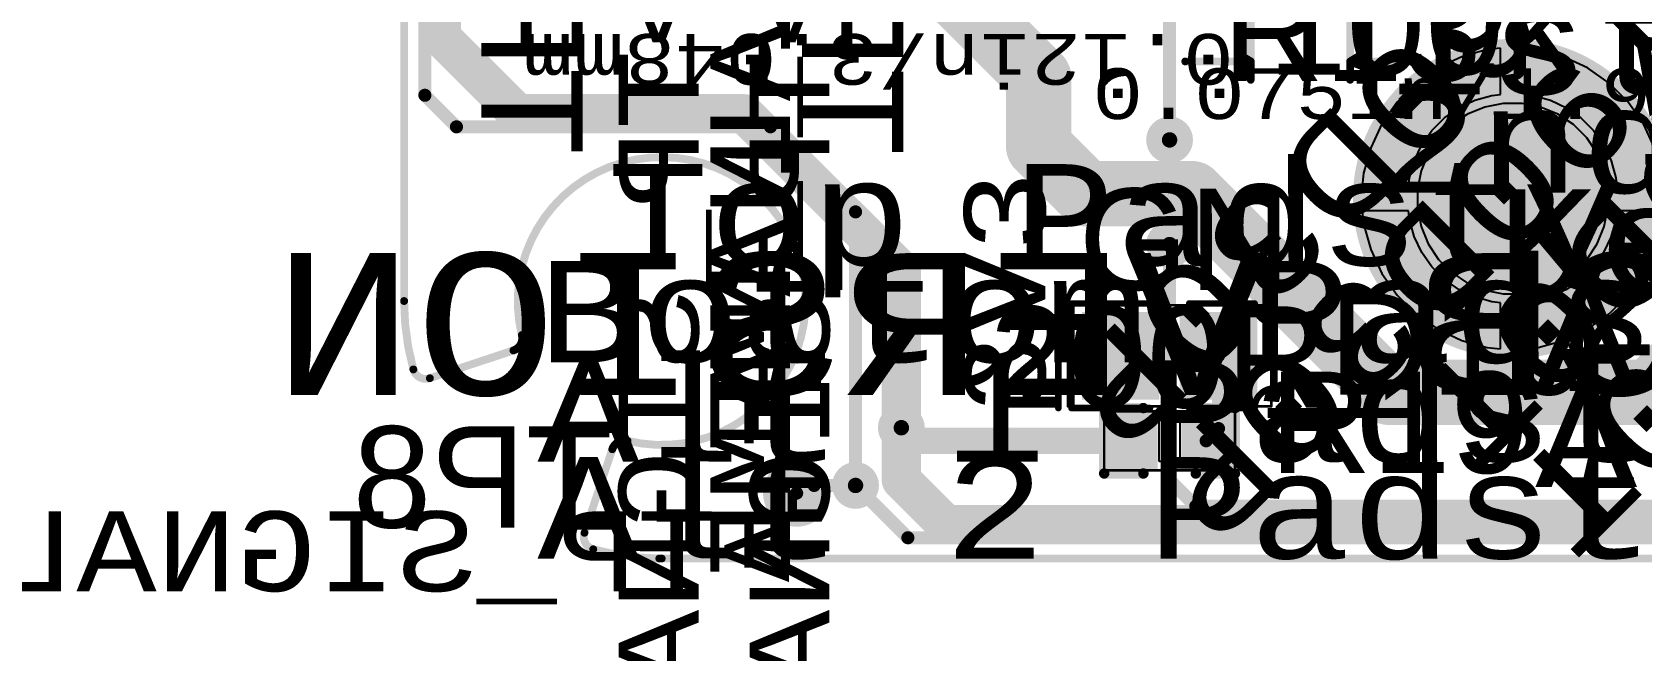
# Model space of a CAD drawing. Header units: inches. Extents: x -2.12 to 4.45, y -3.15 to 1.57.
# Drawn here: x -1.131 to 0.099, y -1.566 to -1.093 of the extents above; entities that cross this region are included whole.
import ezdxf

# ---------------------------------------------------------------- set-up
doc = ezdxf.new("R2010")
doc.units = ezdxf.units.IN
doc.header["$MEASUREMENT"] = 0
for name, color, linetype in [('Bottom', 5, 'Continuous'), ('Bottom 3D Body', 56, 'Continuous'), ('Bottom Overlay', 54, 'Continuous'), ('Bottom Paste', 16, 'Continuous'), ('Bottom Solder', 6, 'Continuous'), ('Bottom Value', 56, 'Continuous'), ('Dimension', 6, 'Continuous'), ('Keep-Out Layer', 6, 'Continuous'), ('Measures', 56, 'Continuous'), ('Multi-Layer', 9, 'Continuous'), ('Pad Holes', 156, 'Continuous'), ('Top', 1, 'Continuous'), ('Top Glue Points', 56, 'Continuous'), ('Top Overlay', 2, 'Continuous'), ('Top Paste', 8, 'Continuous'), ('Top Solder', 216, 'Continuous'), ('Top Value', 56, 'Continuous'), ('tPlace', 56, 'Continuous'), ('Via Holes', 16, 'Continuous')]:
    doc.layers.add(name, color=color, linetype=linetype)
doc.styles.add('Arial', font='', dxfattribs={"height": 0.2})
doc.styles.add('Courier New', font='', dxfattribs={"height": 0.2})
doc.styles.get('Arial').set_extended_font_data('Arial')
doc.styles.get('Courier New').set_extended_font_data('Courier New')

# ---------------------------------------------------------------- blocks, each defined once
blk = doc.blocks.new('LED_0805_16')
at = {"layer": 'Top'}
for points in [[(-0.06299, 0.02953), (-0.01181, 0.02953), (-0.01181, -0.02953), (-0.06299, -0.02953)], [(0.01181, 0.02953), (0.06299, 0.02953), (0.06299, -0.02953), (0.01181, -0.02953)]]:
    blk.add_hatch(color=1, dxfattribs=at).paths.add_polyline_path(points)
at = {"layer": 'Top Paste'}
for points in [[(-0.06299, 0.02953), (-0.01181, 0.02953), (-0.01181, -0.02953), (-0.06299, -0.02953)], [(0.01181, 0.02953), (0.06299, 0.02953), (0.06299, -0.02953), (0.01181, -0.02953)]]:
    blk.add_hatch(color=8, dxfattribs=at).paths.add_polyline_path(points)
at = {"layer": 'Top Solder'}
for points in [[(-0.06699, 0.03353), (-0.00781, 0.03353), (-0.00781, -0.03353), (-0.06699, -0.03353)], [(0.00781, 0.03353), (0.06699, 0.03353), (0.06699, -0.03353), (0.00781, -0.03353)]]:
    blk.add_hatch(color=216, dxfattribs=at).paths.add_polyline_path(points)
at = {"layer": 'Top', "const_width": 0.002}
for points in [[(-0.07768, 0.0387), (-0.07768, -0.0387)], [(0.07768, 0.0387), (-0.07768, 0.0387)], [(0.07768, 0.0387), (0.07768, -0.0387)], [(0.07768, -0.0387), (-0.07768, -0.0387)]]:
    blk.add_lwpolyline(points, dxfattribs=at)
at = {"layer": 'Top', "const_width": 0.001}
for points in [[(-0.07818, 0.0387, 1), (-0.07718, 0.0387, 1)], [(-0.07818, 0.0387, 1), (-0.07718, 0.0387, 1)], [(0.07718, 0.0387, 1), (0.07818, 0.0387, 1)], [(0.07718, 0.0387, 1), (0.07818, 0.0387, 1)], [(-0.07818, -0.0387, 1), (-0.07718, -0.0387, 1)], [(-0.07818, -0.0387, 1), (-0.07718, -0.0387, 1)], [(0.07718, -0.0387, 1), (0.07818, -0.0387, 1)], [(0.07718, -0.0387, 1), (0.07818, -0.0387, 1)]]:
    blk.add_lwpolyline(points, format="xyb", close=True, dxfattribs=at)
at = {"layer": 'tPlace', "const_width": 0.005}
for points in [[(-0.065, 0.04, -0.4142136), (-0.08, 0.025)], [(-0.08, -0.025, -0.4142136), (-0.065, -0.04)]]:
    blk.add_lwpolyline(points, format="xyb", dxfattribs=at)
for points in [[(-0.015, 0.04), (-0.065, 0.04)], [(0.075, 0.04), (0.015, 0.04)], [(0.075, 0.04), (0.075, -0.04)], [(0.085, 0.04), (0.085, -0.04)], [(-0.08, 0.025), (-0.08, -0.025)], [(-0.015, -0.04), (-0.065, -0.04)], [(0.075, -0.04), (0.015, -0.04)]]:
    blk.add_lwpolyline(points, dxfattribs=at)
at = {"layer": 'tPlace', "const_width": 0.0025}
for points in [[(-0.06625, 0.04, 1), (-0.06375, 0.04, 1)], [(-0.06625, 0.04, 1), (-0.06375, 0.04, 1)], [(-0.01625, 0.04, 1), (-0.01375, 0.04, 1)], [(0.01375, 0.04, 1), (0.01625, 0.04, 1)], [(0.07375, 0.04, 1), (0.07625, 0.04, 1)], [(0.07375, 0.04, 1), (0.07625, 0.04, 1)], [(0.08375, 0.04, 1), (0.08625, 0.04, 1)], [(-0.08125, 0.025, 1), (-0.07875, 0.025, 1)], [(-0.08125, 0.025, 1), (-0.07875, 0.025, 1)], [(-0.08125, -0.025, 1), (-0.07875, -0.025, 1)], [(-0.08125, -0.025, 1), (-0.07875, -0.025, 1)], [(-0.06625, -0.04, 1), (-0.06375, -0.04, 1)], [(-0.06625, -0.04, 1), (-0.06375, -0.04, 1)], [(-0.01625, -0.04, 1), (-0.01375, -0.04, 1)], [(0.01375, -0.04, 1), (0.01625, -0.04, 1)], [(0.07375, -0.04, 1), (0.07625, -0.04, 1)], [(0.07375, -0.04, 1), (0.07625, -0.04, 1)], [(0.08375, -0.04, 1), (0.08625, -0.04, 1)]]:
    blk.add_lwpolyline(points, format="xyb", close=True, dxfattribs=at)
blk = doc.blocks.new('SMT_SPACER_5MMX2_5M_29')
at = {"layer": 'Top'}
h = blk.add_hatch(color=1, dxfattribs=at)
edge = h.paths.add_edge_path()
edge.add_arc((0, 0), 0.1181, 0, 360)
at = {"layer": 'Top Paste'}
h = blk.add_hatch(color=8, dxfattribs=at)
edge = h.paths.add_edge_path()
edge.add_arc((0, 0), 0.1181, 0, 360)
at = {"layer": 'Top Solder'}
h = blk.add_hatch(color=216, dxfattribs=at)
edge = h.paths.add_edge_path()
edge.add_arc((0, 0), 0.1221, 0, 360)
at = {"layer": 'Top Paste'}
for p, q in [((-0.0194, 0.1139), (-0.0389, 0.1085)), ((-0.0093, 0.1149), (-0.0194, 0.1139)), ((-0.0093, 0.0797), (-0.0093, 0.1149)), ((0.0093, 0.1149), (0.0093, 0.0797)), ((0.0194, 0.1139), (0.0093, 0.1149)), ((0.0093, 0.1149), (0.0093, 0.1149)), ((0.0389, 0.1085), (0.0194, 0.1139)), ((-0.0573, 0.0999), (-0.0738, 0.0882)), ((-0.0389, 0.1085), (-0.0573, 0.0999)), ((0.0573, 0.0999), (0.0389, 0.1085)), ((0.0738, 0.0882), (0.0573, 0.0999)), ((-0.0738, 0.0882), (-0.0882, 0.0738)), ((0.0882, 0.0738), (0.0738, 0.0882)), ((-0.0882, 0.0738), (-0.0999, 0.0573)), ((-0.0412, 0.0695), (-0.029, 0.0752)), ((-0.029, 0.0752), (-0.016, 0.0788)), ((-0.016, 0.0788), (-0.0093, 0.0797)), ((-0.0093, 0.0797), (-0.0093, 0.0797)), ((0.0093, 0.0797), (0.016, 0.0788)), ((0.016, 0.0788), (0.029, 0.0752)), ((0.029, 0.0752), (0.0412, 0.0695)), ((0.0999, 0.0573), (0.0882, 0.0738)), ((-0.0618, 0.0522), (-0.0522, 0.0618)), ((-0.0522, 0.0618), (-0.0412, 0.0695)), ((0.0412, 0.0695), (0.0522, 0.0618)), ((0.0522, 0.0618), (0.0618, 0.0522)), ((-0.0999, 0.0573), (-0.1085, 0.0389)), ((-0.0695, 0.0412), (-0.0618, 0.0522)), ((0.0618, 0.0522), (0.0695, 0.0412)), ((0.1085, 0.0389), (0.0999, 0.0573)), ((-0.1085, 0.0389), (-0.1139, 0.0194)), ((-0.0752, 0.029), (-0.0695, 0.0412)), ((0.0695, 0.0412), (0.0752, 0.029)), ((0.1139, 0.0194), (0.1085, 0.0389)), ((-0.0788, 0.016), (-0.0752, 0.029)), ((0.0752, 0.029), (0.0788, 0.016)), ((-0.1139, 0.0194), (-0.1149, 0.0093)), ((-0.0797, 0.0093), (-0.0788, 0.016)), ((0.0788, 0.016), (0.0797, 0.0093)), ((0.1149, 0.0093), (0.1139, 0.0194)), ((-0.1149, 0.0093), (-0.0797, 0.0093)), ((-0.1149, 0.0093), (-0.1149, 0.0093)), ((0.0797, 0.0093), (0.0797, 0.0093)), ((0.0797, 0.0093), (0.1149, 0.0093)), ((-0.0797, -0.0093), (-0.1149, -0.0093)), ((-0.1149, -0.0093), (-0.1139, -0.0194)), ((-0.0788, -0.016), (-0.0797, -0.0093)), ((-0.0797, -0.0093), (-0.0797, -0.0093)), ((0.0797, -0.0093), (0.0788, -0.016)), ((0.1149, -0.0093), (0.0797, -0.0093)), ((0.1139, -0.0194), (0.1149, -0.0093)), ((0.1149, -0.0093), (0.1149, -0.0093)), ((-0.1139, -0.0194), (-0.1085, -0.0389)), ((-0.0752, -0.029), (-0.0788, -0.016)), ((0.0788, -0.016), (0.0752, -0.029)), ((0.1085, -0.0389), (0.1139, -0.0194)), ((-0.0695, -0.0412), (-0.0752, -0.029)), ((0.0752, -0.029), (0.0695, -0.0412)), ((-0.1085, -0.0389), (-0.0999, -0.0573)), ((-0.0618, -0.0522), (-0.0695, -0.0412)), ((0.0695, -0.0412), (0.0618, -0.0522)), ((0.0999, -0.0573), (0.1085, -0.0389)), ((-0.0999, -0.0573), (-0.0882, -0.0738)), ((-0.0522, -0.0618), (-0.0618, -0.0522)), ((0.0618, -0.0522), (0.0522, -0.0618)), ((0.0882, -0.0738), (0.0999, -0.0573)), ((-0.0412, -0.0695), (-0.0522, -0.0618)), ((-0.029, -0.0752), (-0.0412, -0.0695)), ((0.0412, -0.0695), (0.029, -0.0752)), ((0.0522, -0.0618), (0.0412, -0.0695)), ((-0.0882, -0.0738), (-0.0738, -0.0882)), ((-0.016, -0.0788), (-0.029, -0.0752)), ((-0.0093, -0.0797), (-0.016, -0.0788)), ((-0.0093, -0.1149), (-0.0093, -0.0797)), ((0.016, -0.0788), (0.0093, -0.0797)), ((0.0093, -0.0797), (0.0093, -0.0797)), ((0.0093, -0.0797), (0.0093, -0.1149)), ((0.029, -0.0752), (0.016, -0.0788)), ((0.0738, -0.0882), (0.0882, -0.0738)), ((-0.0738, -0.0882), (-0.0573, -0.0999)), ((0.0573, -0.0999), (0.0738, -0.0882)), ((-0.0573, -0.0999), (-0.0389, -0.1085)), ((-0.0389, -0.1085), (-0.0194, -0.1139)), ((0.0194, -0.1139), (0.0389, -0.1085)), ((0.0389, -0.1085), (0.0573, -0.0999)), ((-0.0194, -0.1139), (-0.0093, -0.1149)), ((-0.0093, -0.1149), (-0.0093, -0.1149)), ((0.0093, -0.1149), (0.0194, -0.1139))]:
    blk.add_line(p, q, dxfattribs=at)
blk = doc.blocks.new('TP11R_B_38')
at = {"layer": 'Bottom'}
h = blk.add_hatch(color=5, dxfattribs=at)
edge = h.paths.add_edge_path()
edge.add_arc((0, 0), 0.0217, 0, 360)
at = {"layer": 'Bottom Paste'}
h = blk.add_hatch(color=16, dxfattribs=at)
edge = h.paths.add_edge_path()
edge.add_arc((0, 0), 0.0217, 0, 360)
at = {"layer": 'Bottom Solder'}
h = blk.add_hatch(color=6, dxfattribs=at)
edge = h.paths.add_edge_path()
edge.add_arc((0, 0), 0.0257, 0, 360)
at = {"layer": 'Bottom 3D Body', "style": 'Courier New', "text_generation_flag": 2}
blk.add_text('>TP_SIGNAL_NAME', height=0.061024, rotation=180, dxfattribs=at).set_placement((0, 0.075))
blk = doc.blocks.new('SMD3225_3_2X2_5X0_7_MTC_L_43')
at = {"layer": 'Measures', "style": 'Courier New'}
for s, p in [('Inner Pad Padstyle: RX47Y-4D0T', (-0.666, -0.315)), ('Outer Pad Padstyle: RX47Y59D0T', (-0.659, -0.415)), ('Alternate 1 Padstyle: OX60Y90D30P', (-0.712, -0.515)), ('Alternate 2 Padstyle: OX90Y60D30P', (-0.712, -0.615))]:
    blk.add_text(s, height=0.0775, dxfattribs=at).set_placement(p)
blk = doc.blocks.new('TO_236AB_NEX_L_53')
at = {"layer": 'Measures', "const_width": 0.006}
for points in [[(-0.038, -0.15), (-0.038, -0.05)], [(0.038, -0.15), (0.038, -0.05)], [(-0.088, -0.15), (-0.038, -0.15)], [(-0.048, -0.154), (-0.048, -0.144)], [(-0.048, -0.144), (-0.038, -0.15)], [(-0.048, -0.154), (-0.038, -0.15)], [(-0.038, -0.164), (-0.038, -0.15)], [(0.038, -0.15), (0.048, -0.144)], [(0.038, -0.15), (0.048, -0.154)], [(0.038, -0.15), (0.088, -0.15)], [(0.038, -0.164), (0.038, -0.15)], [(0.048, -0.154), (0.048, -0.144)]]:
    blk.add_lwpolyline(points, dxfattribs=at)
at = {"layer": 'Measures', "const_width": 0.003}
for points in [[(-0.0895, -0.15, 1), (-0.0865, -0.15, 1)], [(-0.0495, -0.144, 1), (-0.0465, -0.144, 1)], [(-0.0495, -0.144, 1), (-0.0465, -0.144, 1)], [(-0.0395, -0.15, 1), (-0.0365, -0.15, 1)], [(-0.0395, -0.15, 1), (-0.0365, -0.15, 1)], [(-0.0395, -0.15, 1), (-0.0365, -0.15, 1)], [(-0.0395, -0.15, 1), (-0.0365, -0.15, 1)], [(-0.0395, -0.15, 1), (-0.0365, -0.15, 1)], [(0.0365, -0.15, 1), (0.0395, -0.15, 1)], [(0.0365, -0.15, 1), (0.0395, -0.15, 1)], [(0.0365, -0.15, 1), (0.0395, -0.15, 1)], [(0.0365, -0.15, 1), (0.0395, -0.15, 1)], [(0.0365, -0.15, 1), (0.0395, -0.15, 1)], [(0.0465, -0.144, 1), (0.0495, -0.144, 1)], [(0.0465, -0.144, 1), (0.0495, -0.144, 1)], [(0.0865, -0.15, 1), (0.0895, -0.15, 1)], [(-0.0495, -0.154, 1), (-0.0465, -0.154, 1)], [(-0.0495, -0.154, 1), (-0.0465, -0.154, 1)], [(0.0465, -0.154, 1), (0.0495, -0.154, 1)], [(0.0465, -0.154, 1), (0.0495, -0.154, 1)], [(-0.0395, -0.164, 1), (-0.0365, -0.164, 1)], [(0.0365, -0.164, 1), (0.0395, -0.164, 1)]]:
    blk.add_lwpolyline(points, format="xyb", close=True, dxfattribs=at)
at = {"layer": 'Measures', "style": 'Courier New'}
for s, height, p in [('0.075in/1.905mm', 0.03875, (-0.159, -0.194)), ('Top Padstyle: RX19Y34D0T', 0.0775, (-0.53, -0.306)), ('Bottom Padstyle: RX19Y34D0T', 0.0775, (-0.583, -0.38)), ('Alt 1 Padstyle: OX60Y90D30P', 0.0775, (-0.583, -0.456)), ('Alt 2 Padstyle: OX90Y60D30P', 0.0775, (-0.583, -0.53))]:
    blk.add_text(s, height=height, dxfattribs=at).set_placement(p)
blk = doc.blocks.new('CONN_QTH_030_02_L_D_A_K_FR_S00_72')
at = {"layer": 'Measures', "style": 'Courier New'}
for s, p in [('1st Center Padstyle: RX185Y25D0T', (-0.697, -1.057)), ('2nd Center Padstyle: RX100Y25D0T', (-0.704, -1.132)), ('Keying Padstyle: EX60Y60D40P', (-0.613, -1.207)), ('Alt 1 Padstyle: EX40Y40D40P', (-0.583, -1.282)), ('Alt 2 Padstyle: OX90Y60D30P', (-0.583, -1.357))]:
    blk.add_text(s, height=0.0775, dxfattribs=at).set_placement(p)
blk = doc.blocks.new('TP11R_B_74')
at = {"layer": 'Bottom'}
h = blk.add_hatch(color=5, dxfattribs=at)
edge = h.paths.add_edge_path()
edge.add_arc((0, 0), 0.0217, 0, 360)
at = {"layer": 'Bottom Paste'}
h = blk.add_hatch(color=16, dxfattribs=at)
edge = h.paths.add_edge_path()
edge.add_arc((0, 0), 0.0217, 0, 360)
at = {"layer": 'Bottom Solder'}
h = blk.add_hatch(color=6, dxfattribs=at)
edge = h.paths.add_edge_path()
edge.add_arc((0, 0), 0.0257, 0, 360)
at = {"layer": 'Bottom 3D Body', "style": 'Courier New', "text_generation_flag": 2}
blk.add_text('>TP_SIGNAL_NAME', height=0.061024, rotation=-180, dxfattribs=at).set_placement((0, 0.075))
blk = doc.blocks.new('TP11R_B_75')
at = {"layer": 'Bottom'}
h = blk.add_hatch(color=5, dxfattribs=at)
edge = h.paths.add_edge_path()
edge.add_arc((0, 0), 0.0217, 0, 360)
at = {"layer": 'Bottom Paste'}
h = blk.add_hatch(color=16, dxfattribs=at)
edge = h.paths.add_edge_path()
edge.add_arc((0, 0), 0.0217, 0, 360)
at = {"layer": 'Bottom Solder'}
h = blk.add_hatch(color=6, dxfattribs=at)
edge = h.paths.add_edge_path()
edge.add_arc((0, 0), 0.0257, 0, 360)
at = {"layer": 'Bottom 3D Body', "style": 'Courier New', "text_generation_flag": 2}
blk.add_text('>TP_SIGNAL_NAME', height=0.061024, rotation=-180, dxfattribs=at).set_placement((0, 0.075))
blk = doc.blocks.new('TP11R_B_76')
at = {"layer": 'Bottom'}
h = blk.add_hatch(color=5, dxfattribs=at)
edge = h.paths.add_edge_path()
edge.add_arc((0, 0), 0.0217, 0, 360)
at = {"layer": 'Bottom Paste'}
h = blk.add_hatch(color=16, dxfattribs=at)
edge = h.paths.add_edge_path()
edge.add_arc((0, 0), 0.0217, 0, 360)
at = {"layer": 'Bottom Solder'}
h = blk.add_hatch(color=6, dxfattribs=at)
edge = h.paths.add_edge_path()
edge.add_arc((0, 0), 0.0257, 0, 360)
at = {"layer": 'Bottom 3D Body', "style": 'Courier New', "text_generation_flag": 2}
blk.add_text('>TP_SIGNAL_NAME', height=0.061024, rotation=-180, dxfattribs=at).set_placement((0, 0.075))
blk = doc.blocks.new('TP11R_B_77')
at = {"layer": 'Bottom'}
h = blk.add_hatch(color=5, dxfattribs=at)
edge = h.paths.add_edge_path()
edge.add_arc((0, 0), 0.0217, 0, 360)
at = {"layer": 'Bottom Paste'}
h = blk.add_hatch(color=16, dxfattribs=at)
edge = h.paths.add_edge_path()
edge.add_arc((0, 0), 0.0217, 0, 360)
at = {"layer": 'Bottom Solder'}
h = blk.add_hatch(color=6, dxfattribs=at)
edge = h.paths.add_edge_path()
edge.add_arc((0, 0), 0.0257, 0, 360)
at = {"layer": 'Bottom 3D Body', "style": 'Courier New', "text_generation_flag": 2}
blk.add_text('>TP_SIGNAL_NAME', height=0.061024, rotation=-180, dxfattribs=at).set_placement((0, 0.075))
blk = doc.blocks.new('R0603_83')
at = {"layer": 'Top'}
for points in [[(-0.043, 0.0197), (-0.013, 0.0197), (-0.013, -0.0197), (-0.043, -0.0197)], [(0.013, 0.0197), (0.043, 0.0197), (0.043, -0.0197), (0.013, -0.0197)]]:
    blk.add_hatch(color=1, dxfattribs=at).paths.add_polyline_path(points)
at = {"layer": 'Top Paste'}
for points in [[(-0.043, 0.0197), (-0.013, 0.0197), (-0.013, -0.0197), (-0.043, -0.0197)], [(0.013, 0.0197), (0.043, 0.0197), (0.043, -0.0197), (0.013, -0.0197)]]:
    blk.add_hatch(color=8, dxfattribs=at).paths.add_polyline_path(points)
at = {"layer": 'Top Solder'}
for points in [[(-0.047, 0.0237), (-0.009, 0.0237), (-0.009, -0.0237), (-0.047, -0.0237)], [(0.009, 0.0237), (0.047, 0.0237), (0.047, -0.0237), (0.009, -0.0237)]]:
    blk.add_hatch(color=216, dxfattribs=at).paths.add_polyline_path(points)
at = {"layer": 'Top', "const_width": 0.002}
for points in [[(-0.05, 0.0226), (-0.05, -0.0226)], [(0.05, 0.0226), (-0.05, 0.0226)], [(0.05, 0.0226), (0.05, -0.0226)], [(0.05, -0.0226), (-0.05, -0.0226)]]:
    blk.add_lwpolyline(points, dxfattribs=at)
at = {"layer": 'Top', "const_width": 0.001}
for points in [[(-0.0505, 0.0226, 1), (-0.0495, 0.0226, 1)], [(-0.0505, 0.0226, 1), (-0.0495, 0.0226, 1)], [(0.0495, 0.0226, 1), (0.0505, 0.0226, 1)], [(0.0495, 0.0226, 1), (0.0505, 0.0226, 1)], [(-0.0505, -0.0226, 1), (-0.0495, -0.0226, 1)], [(-0.0505, -0.0226, 1), (-0.0495, -0.0226, 1)], [(0.0495, -0.0226, 1), (0.0505, -0.0226, 1)], [(0.0495, -0.0226, 1), (0.0505, -0.0226, 1)]]:
    blk.add_lwpolyline(points, format="xyb", close=True, dxfattribs=at)
at = {"layer": 'Top Glue Points'}
for p, q in [((-0.0079, -0.0158), (-0.0079, 0.0158)), ((-0.0079, 0.0158), (0.0079, 0.0158)), ((0.0079, 0.0158), (0.0079, -0.0158)), ((0.0079, -0.0158), (-0.0079, -0.0158))]:
    blk.add_line(p, q, dxfattribs=at)
at = {"layer": 'tPlace', "const_width": 0.00787}
for points in [[(-0.05, 0.025), (-0.05, -0.025)], [(-0.02, 0.025), (-0.05, 0.025)], [(0.05, 0.025), (0.02, 0.025)], [(0.05, 0.025), (0.05, -0.025)], [(-0.02, -0.025), (-0.05, -0.025)], [(0.05, -0.025), (0.02, -0.025)]]:
    blk.add_lwpolyline(points, dxfattribs=at)
at = {"layer": 'tPlace', "const_width": 0.00394}
for points in [[(-0.052, 0.025, 1), (-0.048, 0.025, 1)], [(-0.052, 0.025, 1), (-0.048, 0.025, 1)], [(-0.022, 0.025, 1), (-0.018, 0.025, 1)], [(0.018, 0.025, 1), (0.022, 0.025, 1)], [(0.048, 0.025, 1), (0.052, 0.025, 1)], [(0.048, 0.025, 1), (0.052, 0.025, 1)], [(-0.052, -0.025, 1), (-0.048, -0.025, 1)], [(-0.052, -0.025, 1), (-0.048, -0.025, 1)], [(-0.022, -0.025, 1), (-0.018, -0.025, 1)], [(0.018, -0.025, 1), (0.022, -0.025, 1)], [(0.048, -0.025, 1), (0.052, -0.025, 1)], [(0.048, -0.025, 1), (0.052, -0.025, 1)]]:
    blk.add_lwpolyline(points, format="xyb", close=True, dxfattribs=at)
blk = doc.blocks.new('TO_236_VIS_L_86')
at = {"layer": 'Measures', "style": 'Courier New'}
blk.add_text('0.12in/3.048mm', height=0.03875, dxfattribs=at).set_placement((-0.148, 0.272))
blk = doc.blocks.new('TO_236AB_NEX_L_93')
at = {"layer": 'Measures', "style": 'Courier New'}
blk.add_text('Alt 2 Padstyle: OX90Y60D30P', height=0.0775, dxfattribs=at).set_placement((-0.583, -0.53))

msp = doc.modelspace()

# ---------------------------------------------------------------- hatches: boundary and pattern name
at = {"layer": 'Bottom'}
h = msp.add_hatch(color=5, dxfattribs=at)
edge = h.paths.add_edge_path()
edge.add_arc((0, -1.22048), 0.072835, 0, 360)
h = msp.add_hatch(color=5, dxfattribs=at)
edge = h.paths.add_edge_path()
edge.add_arc((-0.2622, -1.17561), 0.013905, 0, 360)
h = msp.add_hatch(color=5, dxfattribs=at)
edge = h.paths.add_edge_path()
edge.add_arc((-0.2622, -1.25561), 0.013905, 0, 360)
h = msp.add_hatch(color=5, dxfattribs=at)
edge = h.paths.add_edge_path()
edge.add_arc((-0.4672, -1.39561), 0.013905, 0, 360)
h = msp.add_hatch(color=5, dxfattribs=at)
edge = h.paths.add_edge_path()
edge.add_arc((-0.5022, -1.43974), 0.013905, 0, 360)
at = {"layer": 'Bottom Solder'}
h = msp.add_hatch(color=6, dxfattribs=at)
edge = h.paths.add_edge_path()
edge.add_arc((0, -1.22048), 0.076835, 0, 360)
h = msp.add_hatch(color=6, dxfattribs=at)
edge = h.paths.add_edge_path()
edge.add_arc((-0.2622, -1.17561), 0.017905, 0, 360)
h = msp.add_hatch(color=6, dxfattribs=at)
edge = h.paths.add_edge_path()
edge.add_arc((-0.2622, -1.25561), 0.017905, 0, 360)
h = msp.add_hatch(color=6, dxfattribs=at)
edge = h.paths.add_edge_path()
edge.add_arc((-0.4672, -1.39561), 0.017905, 0, 360)
h = msp.add_hatch(color=6, dxfattribs=at)
edge = h.paths.add_edge_path()
edge.add_arc((-0.5022, -1.43974), 0.017905, 0, 360)
at = {"layer": 'Multi-Layer'}
h = msp.add_hatch(color=9, dxfattribs=at)
edge = h.paths.add_edge_path()
edge.add_arc((0, -1.22048), 0.072835, 0, 360)
at = {"layer": 'Pad Holes'}
h = msp.add_hatch(color=7, dxfattribs=at)
edge = h.paths.add_edge_path()
edge.add_arc((0, -1.22048), 0.072835, 0, 360)
at = {"layer": 'Top'}
h = msp.add_hatch(color=1, dxfattribs=at)
edge = h.paths.add_edge_path()
edge.add_arc((0, -1.22048), 0.072835, 0, 360)
h = msp.add_hatch(color=1, dxfattribs=at)
edge = h.paths.add_edge_path()
edge.add_arc((-0.2622, -1.17561), 0.013905, 0, 360)
h = msp.add_hatch(color=1, dxfattribs=at)
edge = h.paths.add_edge_path()
edge.add_arc((-0.2622, -1.25561), 0.013905, 0, 360)
h = msp.add_hatch(color=1, dxfattribs=at)
edge = h.paths.add_edge_path()
edge.add_arc((-0.4672, -1.39561), 0.013905, 0, 360)
h = msp.add_hatch(color=1, dxfattribs=at)
edge = h.paths.add_edge_path()
edge.add_arc((-0.5022, -1.43974), 0.013905, 0, 360)
at = {"layer": 'Top Solder'}
h = msp.add_hatch(color=216, dxfattribs=at)
edge = h.paths.add_edge_path()
edge.add_arc((0, -1.22048), 0.076835, 0, 360)
h = msp.add_hatch(color=216, dxfattribs=at)
edge = h.paths.add_edge_path()
edge.add_arc((-0.2622, -1.17561), 0.017905, 0, 360)
h = msp.add_hatch(color=216, dxfattribs=at)
edge = h.paths.add_edge_path()
edge.add_arc((-0.2622, -1.25561), 0.017905, 0, 360)
h = msp.add_hatch(color=216, dxfattribs=at)
edge = h.paths.add_edge_path()
edge.add_arc((-0.4672, -1.39561), 0.017905, 0, 360)
h = msp.add_hatch(color=216, dxfattribs=at)
edge = h.paths.add_edge_path()
edge.add_arc((-0.5022, -1.43974), 0.017905, 0, 360)
at = {"layer": 'Via Holes'}
h = msp.add_hatch(color=7, dxfattribs=at)
edge = h.paths.add_edge_path()
edge.add_arc((-0.2622, -1.17561), 0.005905, 0, 360)
h = msp.add_hatch(color=7, dxfattribs=at)
edge = h.paths.add_edge_path()
edge.add_arc((-0.2622, -1.25561), 0.005905, 0, 360)
h = msp.add_hatch(color=7, dxfattribs=at)
edge = h.paths.add_edge_path()
edge.add_arc((-0.4672, -1.39561), 0.005905, 0, 360)
h = msp.add_hatch(color=7, dxfattribs=at)
edge = h.paths.add_edge_path()
edge.add_arc((-0.5022, -1.43974), 0.005905, 0, 360)

# ---------------------------------------------------------------- linework, layer by layer
at = {"layer": 'Bottom'}
for points, const_width in [([(-0.81876, -1.09717), (-0.81876, -0.78217)], 0.03), ([(-0.81876, -1.09717), (-0.76033, -1.15561)], 0.03), ([(-0.76033, -1.15561), (-0.5872, -1.15561)], 0.03), ([(-0.5872, -1.15561), (-0.4672, -1.27561)], 0.03), ([(-0.2622, -1.25561), (-0.2622, -1.17561)], 0.01), ([(-0.4672, -1.39561), (-0.4672, -1.27561)], 0.03), ([(-0.4672, -1.43561), (-0.4672, -1.39561)], 0.03), ([(-0.4672, -1.43561), (-0.43307, -1.46974)], 0.03), ([(-0.5472, -1.44561), (-0.53385, -1.43974)], 0.01), ([(-0.53385, -1.43974), (-0.5022, -1.43974)], 0.01), ([(-0.43307, -1.46974), (0.46367, -1.46974)], 0.03)]:
    msp.add_lwpolyline(points, dxfattribs=dict(at, const_width=const_width))
for points, const_width in [([(-0.82626, -1.09717, 1), (-0.81126, -1.09717, 1)], 0.015), ([(-0.82626, -1.09717, 1), (-0.81126, -1.09717, 1)], 0.015), ([(-0.76783, -1.15561, 1), (-0.75283, -1.15561, 1)], 0.015), ([(-0.76783, -1.15561, 1), (-0.75283, -1.15561, 1)], 0.015), ([(-0.5947, -1.15561, 1), (-0.5797, -1.15561, 1)], 0.015), ([(-0.5947, -1.15561, 1), (-0.5797, -1.15561, 1)], 0.015), ([(-0.2647, -1.17561, 1), (-0.2597, -1.17561, 1)], 0.005), ([(-0.2647, -1.25561, 1), (-0.2597, -1.25561, 1)], 0.005), ([(-0.4747, -1.27561, 1), (-0.4597, -1.27561, 1)], 0.015), ([(-0.4747, -1.27561, 1), (-0.4597, -1.27561, 1)], 0.015), ([(-0.4747, -1.39561, 1), (-0.4597, -1.39561, 1)], 0.015), ([(-0.4747, -1.39561, 1), (-0.4597, -1.39561, 1)], 0.015), ([(-0.4747, -1.43561, 1), (-0.4597, -1.43561, 1)], 0.015), ([(-0.4747, -1.43561, 1), (-0.4597, -1.43561, 1)], 0.015), ([(-0.53635, -1.43974, 1), (-0.53135, -1.43974, 1)], 0.005), ([(-0.53635, -1.43974, 1), (-0.53135, -1.43974, 1)], 0.005), ([(-0.5047, -1.43974, 1), (-0.4997, -1.43974, 1)], 0.005), ([(-0.5497, -1.44561, 1), (-0.5447, -1.44561, 1)], 0.005), ([(-0.44057, -1.46974, 1), (-0.42557, -1.46974, 1)], 0.015), ([(-0.44057, -1.46974, 1), (-0.42557, -1.46974, 1)], 0.015)]:
    msp.add_lwpolyline(points, format="xyb", close=True, dxfattribs=dict(at, const_width=const_width))
at = {"layer": 'Dimension', "const_width": 0.006}
for points in [[(-0.8472, -1.29876), (-0.8472, 0.07919)], [(-0.54941, -1.25503), (-0.54598, -1.26399)], [(-0.82753, -1.35778), (-0.76366, -1.33651)], [(-0.70937, -1.47594), (-0.6881, -1.41207)], [(-0.65214, -1.4956), (-0.65035, -1.49561)], [(-0.65035, -1.49561), (2.89296, -1.49561)]]:
    msp.add_lwpolyline(points, dxfattribs=at)
for points in [[(-0.75722, -1.32483, -0.91866896), (-0.54941, -1.25503)], [(-0.54598, -1.26399, -0.58984167), (-0.67642, -1.40563)], [(-0.84013, -1.35105, -0.06732498), (-0.8472, -1.29876)], [(-0.75722, -1.32483, -0.39033315), (-0.76366, -1.33651)], [(-0.82753, -1.35778, -0.42971764), (-0.84013, -1.35105)], [(-0.6881, -1.41207, -0.39032712), (-0.67642, -1.40563)], [(-0.70264, -1.48854, -0.42972333), (-0.70937, -1.47594)], [(-0.65214, -1.4956, -0.06503385), (-0.70264, -1.48854)]]:
    msp.add_lwpolyline(points, format="xyb", dxfattribs=at)
at = {"layer": 'Dimension', "const_width": 0.003}
for points in [[(-0.55091, -1.25503, 1), (-0.54791, -1.25503, 1)], [(-0.55091, -1.25503, 1), (-0.54791, -1.25503, 1)], [(-0.54748, -1.26399, 1), (-0.54448, -1.26399, 1)], [(-0.54748, -1.26399, 1), (-0.54448, -1.26399, 1)], [(-0.8487, -1.29876, 1), (-0.8457, -1.29876, 1)], [(-0.8487, -1.29876, 1), (-0.8457, -1.29876, 1)], [(-0.75872, -1.32483, 1), (-0.75572, -1.32483, 1)], [(-0.75872, -1.32483, 1), (-0.75572, -1.32483, 1)], [(-0.76516, -1.33651, 1), (-0.76216, -1.33651, 1)], [(-0.76516, -1.33651, 1), (-0.76216, -1.33651, 1)], [(-0.84163, -1.35105, 1), (-0.83863, -1.35105, 1)], [(-0.84163, -1.35105, 1), (-0.83863, -1.35105, 1)], [(-0.82903, -1.35778, 1), (-0.82603, -1.35778, 1)], [(-0.82903, -1.35778, 1), (-0.82603, -1.35778, 1)], [(-0.6896, -1.41207, 1), (-0.6866, -1.41207, 1)], [(-0.6896, -1.41207, 1), (-0.6866, -1.41207, 1)], [(-0.67792, -1.40563, 1), (-0.67492, -1.40563, 1)], [(-0.67792, -1.40563, 1), (-0.67492, -1.40563, 1)], [(-0.71087, -1.47594, 1), (-0.70787, -1.47594, 1)], [(-0.71087, -1.47594, 1), (-0.70787, -1.47594, 1)], [(-0.70414, -1.48854, 1), (-0.70114, -1.48854, 1)], [(-0.70414, -1.48854, 1), (-0.70114, -1.48854, 1)], [(-0.65364, -1.4956, 1), (-0.65064, -1.4956, 1)], [(-0.65364, -1.4956, 1), (-0.65064, -1.4956, 1)], [(-0.65185, -1.49561, 1), (-0.64885, -1.49561, 1)], [(-0.65185, -1.49561, 1), (-0.64885, -1.49561, 1)]]:
    msp.add_lwpolyline(points, format="xyb", close=True, dxfattribs=at)
at = {"layer": 'Keep-Out Layer', "const_width": 0.006}
for points in [[(-0.8472, -1.29876), (-0.8472, 0.07919)], [(-0.54941, -1.25503), (-0.54598, -1.26399)], [(-0.82753, -1.35778), (-0.76366, -1.33651)], [(-0.70937, -1.47594), (-0.6881, -1.41207)], [(-0.65214, -1.4956), (-0.65035, -1.49561)], [(-0.65035, -1.49561), (2.89296, -1.49561)]]:
    msp.add_lwpolyline(points, dxfattribs=at)
for points in [[(-0.75722, -1.32483, -0.91866896), (-0.54941, -1.25503)], [(-0.54598, -1.26399, -0.58984167), (-0.67642, -1.40563)], [(-0.84013, -1.35105, -0.06732498), (-0.8472, -1.29876)], [(-0.75722, -1.32483, -0.39033315), (-0.76366, -1.33651)], [(-0.82753, -1.35778, -0.42971764), (-0.84013, -1.35105)], [(-0.6881, -1.41207, -0.39032712), (-0.67642, -1.40563)], [(-0.70264, -1.48854, -0.42972333), (-0.70937, -1.47594)], [(-0.65214, -1.4956, -0.06503385), (-0.70264, -1.48854)]]:
    msp.add_lwpolyline(points, format="xyb", dxfattribs=at)
at = {"layer": 'Keep-Out Layer', "const_width": 0.003}
for points in [[(-0.55091, -1.25503, 1), (-0.54791, -1.25503, 1)], [(-0.55091, -1.25503, 1), (-0.54791, -1.25503, 1)], [(-0.54748, -1.26399, 1), (-0.54448, -1.26399, 1)], [(-0.54748, -1.26399, 1), (-0.54448, -1.26399, 1)], [(-0.8487, -1.29876, 1), (-0.8457, -1.29876, 1)], [(-0.8487, -1.29876, 1), (-0.8457, -1.29876, 1)], [(-0.75872, -1.32483, 1), (-0.75572, -1.32483, 1)], [(-0.75872, -1.32483, 1), (-0.75572, -1.32483, 1)], [(-0.76516, -1.33651, 1), (-0.76216, -1.33651, 1)], [(-0.76516, -1.33651, 1), (-0.76216, -1.33651, 1)], [(-0.84163, -1.35105, 1), (-0.83863, -1.35105, 1)], [(-0.84163, -1.35105, 1), (-0.83863, -1.35105, 1)], [(-0.82903, -1.35778, 1), (-0.82603, -1.35778, 1)], [(-0.82903, -1.35778, 1), (-0.82603, -1.35778, 1)], [(-0.6896, -1.41207, 1), (-0.6866, -1.41207, 1)], [(-0.6896, -1.41207, 1), (-0.6866, -1.41207, 1)], [(-0.67792, -1.40563, 1), (-0.67492, -1.40563, 1)], [(-0.67792, -1.40563, 1), (-0.67492, -1.40563, 1)], [(-0.71087, -1.47594, 1), (-0.70787, -1.47594, 1)], [(-0.71087, -1.47594, 1), (-0.70787, -1.47594, 1)], [(-0.70414, -1.48854, 1), (-0.70114, -1.48854, 1)], [(-0.70414, -1.48854, 1), (-0.70114, -1.48854, 1)], [(-0.65364, -1.4956, 1), (-0.65064, -1.4956, 1)], [(-0.65364, -1.4956, 1), (-0.65064, -1.4956, 1)], [(-0.65185, -1.49561, 1), (-0.64885, -1.49561, 1)], [(-0.65185, -1.49561, 1), (-0.64885, -1.49561, 1)]]:
    msp.add_lwpolyline(points, format="xyb", close=True, dxfattribs=at)
at = {"layer": 'Multi-Layer'}
for p, q in [((-0.0345, -1.155935), (-0.04643, -1.163905)), ((-0.021245, -1.150444), (-0.0345, -1.155935)), ((-0.007174, -1.147645), (-0.021245, -1.150444)), ((0, -1.147645), (-0.007174, -1.147645)), ((0.007174, -1.147645), (0, -1.147645)), ((0.021245, -1.150444), (0.007174, -1.147645)), ((0.0345, -1.155935), (0.021245, -1.150444)), ((0.04643, -1.163905), (0.0345, -1.155935)), ((-0.04643, -1.163905), (-0.056575, -1.17405)), ((0.056575, -1.17405), (0.04643, -1.163905)), ((-0.056575, -1.17405), (-0.064546, -1.18598)), ((0.064546, -1.18598), (0.056575, -1.17405)), ((-0.064546, -1.18598), (-0.070036, -1.199235)), ((0.070036, -1.199235), (0.064546, -1.18598)), ((-0.070036, -1.199235), (-0.072835, -1.213306)), ((0.072835, -1.213306), (0.070036, -1.199235)), ((-0.072835, -1.213306), (-0.072835, -1.22048)), ((0.072835, -1.22048), (0.072835, -1.213306)), ((-0.072835, -1.22048), (-0.072835, -1.227654)), ((-0.072835, -1.227654), (-0.070036, -1.241725)), ((0.070036, -1.241725), (0.072835, -1.227654)), ((0.072835, -1.227654), (0.072835, -1.22048)), ((-0.070036, -1.241725), (-0.064546, -1.25498)), ((0.064546, -1.25498), (0.070036, -1.241725)), ((-0.064546, -1.25498), (-0.056575, -1.26691)), ((-0.056575, -1.26691), (-0.04643, -1.277055)), ((0.04643, -1.277055), (0.056575, -1.26691)), ((0.056575, -1.26691), (0.064546, -1.25498)), ((-0.04643, -1.277055), (-0.0345, -1.285026)), ((0.0345, -1.285026), (0.04643, -1.277055)), ((-0.0345, -1.285026), (-0.021245, -1.290516)), ((-0.021245, -1.290516), (-0.007174, -1.293315)), ((0.007174, -1.293315), (0.021245, -1.290516)), ((0.021245, -1.290516), (0.0345, -1.285026)), ((-0.007174, -1.293315), (0, -1.293315)), ((0, -1.293315), (0, -1.293315)), ((0, -1.293315), (0.007174, -1.293315))]:
    msp.add_line(p, q, dxfattribs=at)
at = {"layer": 'Top'}
for points, const_width in [([(-0.83133, -1.14148), (-0.83133, -0.54561)], 0.01), ([(-0.54594, -0.94435), (-0.3622, -1.12809)], 0.05), ([(-0.2622, -1.17561), (-0.2622, -1.02361)], 0.01), ([(-0.3622, -1.18061), (-0.3622, -1.12809)], 0.05), ([(-0.83133, -1.14148), (-0.8072, -1.16561)], 0.01), ([(-0.3622, -1.18061), (-0.32611, -1.2167)], 0.05), ([(-0.8072, -1.16561), (-0.5672, -1.16561)], 0.01), ([(-0.5672, -1.16561), (-0.5022, -1.23061)], 0.01), ([(-0.32611, -1.2167), (-0.2451, -1.2167)], 0.05), ([(-0.2451, -1.2167), (-0.16724, -1.29456)], 0.05), ([(-0.5022, -1.43974), (-0.5022, -1.23061)], 0.01), ([(-0.2622, -1.43561), (-0.2622, -1.25561)], 0.01), ([(-0.16724, -1.29557), (-0.16724, -1.29456)], 0.05), ([(-0.16724, -1.29557), (-0.09422, -1.36859)], 0.05), ([(0.10482, -1.36859), (0.1678, -1.30561)], 0.05), ([(-0.2248, -1.39621), (-0.2248, -1.34061)], 0.01), ([(-0.09422, -1.36859), (0.10482, -1.36859)], 0.05), ([(-0.4672, -1.39561), (-0.4572, -1.40561)], 0.02), ([(-0.4572, -1.40561), (-0.2902, -1.40561)], 0.02), ([(-0.2342, -1.40561), (-0.2248, -1.39621)], 0.01), ([(-0.5022, -1.43974), (-0.4622, -1.47974)], 0.01), ([(-0.2622, -1.43561), (-0.2422, -1.45561)], 0.01), ([(-0.2422, -1.45561), (0.4378, -1.45561)], 0.01), ([(-0.4622, -1.47974), (0.69889, -1.47974)], 0.01)]:
    msp.add_lwpolyline(points, dxfattribs=dict(at, const_width=const_width))
for points, const_width in [([(-0.3747, -1.12809, 1), (-0.3497, -1.12809, 1)], 0.025), ([(-0.3747, -1.12809, 1), (-0.3497, -1.12809, 1)], 0.025), ([(-0.83383, -1.14148, 1), (-0.82883, -1.14148, 1)], 0.005), ([(-0.83383, -1.14148, 1), (-0.82883, -1.14148, 1)], 0.005), ([(-0.3747, -1.18061, 1), (-0.3497, -1.18061, 1)], 0.025), ([(-0.3747, -1.18061, 1), (-0.3497, -1.18061, 1)], 0.025), ([(-0.8097, -1.16561, 1), (-0.8047, -1.16561, 1)], 0.005), ([(-0.8097, -1.16561, 1), (-0.8047, -1.16561, 1)], 0.005), ([(-0.5697, -1.16561, 1), (-0.5647, -1.16561, 1)], 0.005), ([(-0.5697, -1.16561, 1), (-0.5647, -1.16561, 1)], 0.005), ([(-0.2647, -1.17561, 1), (-0.2597, -1.17561, 1)], 0.005), ([(-0.33861, -1.2167, 1), (-0.31361, -1.2167, 1)], 0.025), ([(-0.33861, -1.2167, 1), (-0.31361, -1.2167, 1)], 0.025), ([(-0.2576, -1.2167, 1), (-0.2326, -1.2167, 1)], 0.025), ([(-0.2576, -1.2167, 1), (-0.2326, -1.2167, 1)], 0.025), ([(-0.5047, -1.23061, 1), (-0.4997, -1.23061, 1)], 0.005), ([(-0.5047, -1.23061, 1), (-0.4997, -1.23061, 1)], 0.005), ([(-0.2647, -1.25561, 1), (-0.2597, -1.25561, 1)], 0.005), ([(-0.17974, -1.29456, 1), (-0.15474, -1.29456, 1)], 0.025), ([(-0.17974, -1.29456, 1), (-0.15474, -1.29456, 1)], 0.025), ([(-0.17974, -1.29557, 1), (-0.15474, -1.29557, 1)], 0.025), ([(-0.17974, -1.29557, 1), (-0.15474, -1.29557, 1)], 0.025), ([(-0.2273, -1.34061, 1), (-0.2223, -1.34061, 1)], 0.005), ([(-0.10672, -1.36859, 1), (-0.08172, -1.36859, 1)], 0.025), ([(-0.10672, -1.36859, 1), (-0.08172, -1.36859, 1)], 0.025), ([(0.09232, -1.36859, 1), (0.11732, -1.36859, 1)], 0.025), ([(0.09232, -1.36859, 1), (0.11732, -1.36859, 1)], 0.025), ([(-0.4722, -1.39561, 1), (-0.4622, -1.39561, 1)], 0.01), ([(-0.4622, -1.40561, 1), (-0.4522, -1.40561, 1)], 0.01), ([(-0.4622, -1.40561, 1), (-0.4522, -1.40561, 1)], 0.01), ([(-0.2952, -1.40561, 1), (-0.2852, -1.40561, 1)], 0.01), ([(-0.2367, -1.40561, 1), (-0.2317, -1.40561, 1)], 0.005), ([(-0.2273, -1.39621, 1), (-0.2223, -1.39621, 1)], 0.005), ([(-0.2273, -1.39621, 1), (-0.2223, -1.39621, 1)], 0.005), ([(-0.5047, -1.43974, 1), (-0.4997, -1.43974, 1)], 0.005), ([(-0.5047, -1.43974, 1), (-0.4997, -1.43974, 1)], 0.005), ([(-0.2647, -1.43561, 1), (-0.2597, -1.43561, 1)], 0.005), ([(-0.2647, -1.43561, 1), (-0.2597, -1.43561, 1)], 0.005), ([(-0.2447, -1.45561, 1), (-0.2397, -1.45561, 1)], 0.005), ([(-0.2447, -1.45561, 1), (-0.2397, -1.45561, 1)], 0.005), ([(-0.4647, -1.47974, 1), (-0.4597, -1.47974, 1)], 0.005), ([(-0.4647, -1.47974, 1), (-0.4597, -1.47974, 1)], 0.005)]:
    msp.add_lwpolyline(points, format="xyb", close=True, dxfattribs=dict(at, const_width=const_width))

# ---------------------------------------------------------------- block references
for name, p, rotation in [('SMD3225_3_2X2_5X0_7_MTC_L_43', (1.3918, -0.48961), 225), ('TO_236_VIS_L_86', (-0.3612, -0.82261), 180), ('TP11R_B_74', (-0.6272, -0.50061), 270), ('TP11R_B_75', (-0.6272, -0.59561), 270), ('TO_236AB_NEX_L_93', (0.6488, -1.38661), 270), ('TP11R_B_77', (-0.6972, -1.04561), 270), ('TP11R_B_76', (-0.5972, -1.04561), 270), ('LED_0805_16', (-0.2622, -1.34061), 180), ('R0603_83', (-0.2622, -1.40561), 180), ('TP11R_B_38', (-0.5472, -1.44561), 180)]:
    msp.add_blockref(name, p, dxfattribs=dict(rotation=rotation))
for name, p in [('CONN_QTH_030_02_L_D_A_K_FR_S00_72', (0.6004, -0.08386)), ('TO_236AB_NEX_L_53', (-0.1622, -0.96561)), ('SMT_SPACER_5MMX2_5M_29', (0, -1.22048))]:
    msp.add_blockref(name, p)

# ---------------------------------------------------------------- texts
at = {"layer": 'Bottom Overlay', "text_generation_flag": 2}
for s, height, rotation, style, p in [('TP14', 0.0775, 270, 'Arial', (-0.788209, -1.186635)), ('TP15', 0.0775, 270, 'Arial', (-0.543209, -1.187164)), ('>PCB_VERSION', 0.1085, 360, 'Courier New', (0.3568, -1.37061))]:
    msp.add_text(s, height=height, rotation=rotation, dxfattribs=dict(at, style=style)).set_placement(p)
at = {"layer": 'Bottom Overlay', "style": 'Arial', "text_generation_flag": 2}
msp.add_text('TP8', height=0.0775, dxfattribs=at).set_placement((-0.688022, -1.47199))
at = {"layer": 'Bottom Value', "style": 'Arial', "text_generation_flag": 2}
msp.add_text('TPTP11R', height=0.00155, dxfattribs=at).set_placement((-0.5332, -1.46561))
at = {"layer": 'Top Overlay', "style": 'Arial'}
for s, p in [('R13', (-0.2222, -1.13061)), ('D10', (-0.140665, -1.370279)), ('R19', (-0.185892, -1.430279))]:
    msp.add_text(s, height=0.0775, dxfattribs=at).set_placement(p)
at = {"layer": 'Top Value', "style": 'Arial'}
for s, p in [('100k', (-0.1872, -1.12561)), ('GN', (-0.331776, -1.290279)), ('200R', (0.050033, -1.340279)), ('200R', (-0.399967, -1.380279))]:
    msp.add_text(s, height=0.0775, dxfattribs=at).set_placement(p)
at = {"layer": 'tPlace', "style": 'Courier New'}
msp.add_text('3V3', height=0.062, rotation=90, dxfattribs=at).set_placement((-0.3572, -1.38561))

doc.saveas('drawing.dxf')
